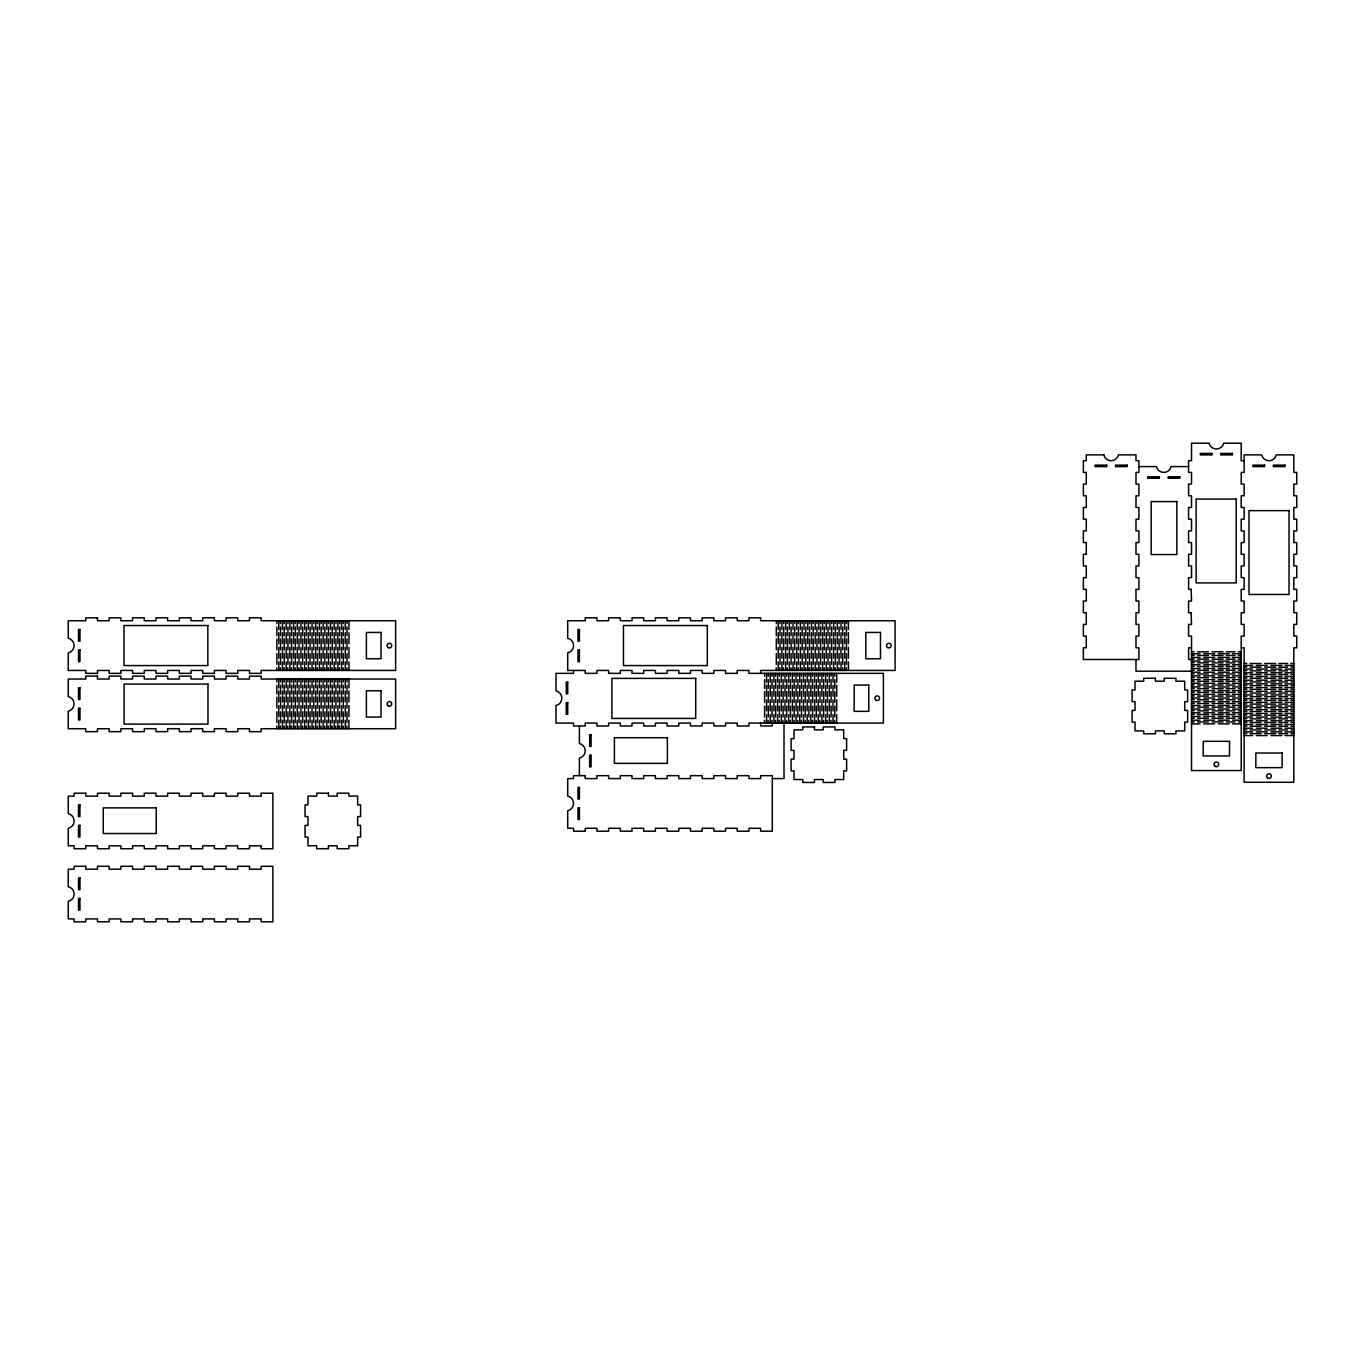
<?xml version="1.0" encoding="UTF-8"?>
<svg xmlns="http://www.w3.org/2000/svg" width="1365" height="1365" viewBox="0 0 1365 1365"><rect width="100%" height="100%" fill="white"/><g stroke="black" fill="none" stroke-linecap="round" stroke-linejoin="round"><path stroke-width="1.5" d="M1191.15 612.731L1191.526 624.419L1188.591 624.419L1188.591 636.107L1191.526 636.107L1191.526 770.56L1241.212 770.56L1241.212 636.107L1244.129 636.107L1244.129 624.419L1241.212 624.419L1241.212 612.714L1244.129 612.714L1244.129 601.027L1241.212 601.027L1241.212 589.339L1244.129 589.339L1244.129 577.634L1241.212 577.634L1241.212 565.946L1244.129 565.946L1244.129 554.258L1241.212 554.258L1241.212 542.57L1244.129 542.57L1244.129 530.883L1241.212 530.883L1241.212 519.178L1244.129 519.178L1244.129 507.49L1241.212 507.49L1241.212 495.802L1244.129 495.802L1244.129 484.114L1241.212 484.114L1241.212 472.409L1244.129 472.409L1244.129 454.869L1261.67 454.869A7.49 7.49 0 0 0 1276.292 454.869L1293.832 454.869L1293.832 472.409L1296.75 472.409L1296.75 484.114L1293.832 484.114L1293.832 495.802L1296.75 495.802L1296.75 507.49L1293.832 507.49L1293.832 519.178L1296.75 519.178L1296.75 530.883L1293.832 530.883L1293.832 542.57L1296.75 542.57L1296.75 554.258L1293.832 554.258L1293.832 565.946L1296.75 565.946L1296.75 577.651L1293.832 577.651L1293.832 589.339L1296.75 589.339L1296.75 601.027L1293.832 601.027L1293.832 612.714L1296.75 612.714L1296.75 624.419L1293.832 624.419L1293.832 636.107L1296.75 636.107L1296.75 647.795L1293.832 647.795L1293.832 782.264L1244.129 782.264L1244.129 647.795L1241.212 647.795M1191.15 589.339L1191.526 601.027L1188.591 601.027L1188.591 612.731L1191.526 612.714M1244.129 460.722L1241.212 460.722L1241.212 443.181L1223.671 443.181A7.49 7.49 0 0 1 1209.066 443.181L1191.526 443.181L1191.526 460.722L1188.591 460.722L1188.591 472.409L1191.526 472.409L1191.526 484.114L1188.591 484.114L1188.591 495.802L1191.526 495.802L1191.526 507.49L1188.591 507.49L1188.591 519.178L1191.526 519.178L1191.526 530.883L1188.591 530.883L1188.591 542.57L1191.526 542.57L1191.526 554.258L1188.591 554.258L1188.591 565.946L1191.526 565.946L1191.526 577.651L1188.591 577.634L1188.591 589.339L1191.526 589.339M1138.905 466.574L1156.445 466.574A7.49 7.49 0 0 0 1171.051 466.574L1188.591 466.574M1191.526 647.795L1188.591 647.795L1188.591 659.5L1191.526 659.5M1191.526 651.668L1194.238 651.668M1197.514 651.788L1208.486 651.788M1212.12 651.788L1223.108 651.788M1226.214 651.788L1235.035 651.788M1238.294 651.788L1241.212 651.788M1191.526 653.716L1200.057 653.716M1203.691 653.716L1214.662 653.716M1218.297 653.716L1229.285 653.716M1232.39 653.716L1241.212 653.716M1191.526 655.354L1194.238 655.354M1197.514 655.49L1208.486 655.49M1212.12 655.49L1223.108 655.49M1226.214 655.49L1235.035 655.49M1238.294 655.49L1241.212 655.49M1191.526 657.418L1200.057 657.418M1203.691 657.418L1214.662 657.418M1218.297 657.418L1229.285 657.418M1232.39 657.418L1241.212 657.418M1191.526 659.056L1194.238 659.056M1197.514 659.176L1208.486 659.176M1212.12 659.176L1223.108 659.176M1226.214 659.176L1235.035 659.176M1238.294 659.176L1241.212 659.176M1191.526 661.104L1200.057 661.104M1203.691 661.104L1214.662 661.104M1218.297 661.104L1229.285 661.104M1232.39 661.104L1241.212 661.104M1191.526 662.742L1194.238 662.742M1197.514 662.878L1208.486 662.878M1212.12 662.878L1223.108 662.878M1226.214 662.878L1235.035 662.878M1238.294 662.878L1241.212 662.878M1244.129 663.356L1246.842 663.356M1250.118 663.492L1261.106 663.492M1264.741 663.492L1275.729 663.492M1278.834 663.492L1287.656 663.492M1290.898 663.492L1293.832 663.492M1191.526 664.789L1200.057 664.789M1203.691 664.789L1214.662 664.789M1218.297 664.789L1229.285 664.789M1232.39 664.789L1241.212 664.789M1244.129 665.42L1252.66 665.42M1256.295 665.42L1267.283 665.42M1270.917 665.42L1281.889 665.42M1285.011 665.42L1293.832 665.42M1191.526 666.427L1194.238 666.427M1197.514 666.564L1208.486 666.564M1212.12 666.564L1223.108 666.564M1226.214 666.564L1235.035 666.564M1238.294 666.564L1241.212 666.564M1244.129 667.058L1246.842 667.058M1250.118 667.178L1261.106 667.178M1264.741 667.178L1275.729 667.178M1278.834 667.178L1287.656 667.178M1290.898 667.178L1293.832 667.178M1191.526 668.492L1200.057 668.492M1203.691 668.492L1214.662 668.492M1218.297 668.492L1229.285 668.492M1232.39 668.492L1241.212 668.492M1244.129 669.106L1252.66 669.106M1256.295 669.106L1267.283 669.106M1270.917 669.106L1281.889 669.106M1285.011 669.106L1293.832 669.106M1191.526 670.13L1194.238 670.13M1197.514 670.249L1208.486 670.249M1212.12 670.249L1223.108 670.249M1226.214 670.249L1235.035 670.249M1238.294 670.249L1241.212 670.249M1244.129 670.744L1246.842 670.744M1250.118 670.88L1261.106 670.88M1264.741 670.88L1275.729 670.88M1278.834 670.88L1287.656 670.88M1290.898 670.88L1293.832 670.88M1191.526 671.188L1135.987 671.188L1135.987 659.5M1191.526 672.177L1200.057 672.177M1203.691 672.177L1214.662 672.177M1218.297 672.177L1229.285 672.177M1232.39 672.177L1241.212 672.177M1244.129 672.791L1252.66 672.791M1256.295 672.791L1267.283 672.791M1270.917 672.791L1281.889 672.791M1285.011 672.791L1293.832 672.791M1191.526 673.815L1194.238 673.815M1197.514 673.952L1208.486 673.952M1212.12 673.952L1223.108 673.952M1226.214 673.952L1235.035 673.952M1238.294 673.952L1241.212 673.952M1244.129 674.429L1246.842 674.429M1250.118 674.566L1261.106 674.566M1264.741 674.566L1275.729 674.566M1278.834 674.566L1287.656 674.566M1290.898 674.566L1293.832 674.566M1191.526 675.88L1200.057 675.88M1203.691 675.88L1214.662 675.88M1218.297 675.88L1229.285 675.88M1232.39 675.88L1241.212 675.88M1244.129 676.494L1252.66 676.494M1256.295 676.494L1267.283 676.494M1270.917 676.494L1281.889 676.494M1285.011 676.494L1293.832 676.494M1191.526 677.518L1194.238 677.518M1197.514 677.637L1208.486 677.637M1212.12 677.637L1223.108 677.637M1226.214 677.637L1235.035 677.637M1238.294 677.637L1241.212 677.637M1244.129 678.132L1246.842 678.132M1250.118 678.251L1261.106 678.251M1264.741 678.251L1275.729 678.251M1278.834 678.251L1287.656 678.251M1290.898 678.251L1293.832 678.251M1191.526 679.565L1200.057 679.565M1203.691 679.565L1214.662 679.565M1218.297 679.565L1229.285 679.565M1232.39 679.565L1241.212 679.565M1244.129 680.179L1252.66 680.179M1256.295 680.179L1267.283 680.179M1270.917 680.179L1281.889 680.179M1285.011 680.179L1293.832 680.179M1191.526 681.203L1194.238 681.203M1197.514 681.34L1208.486 681.34M1212.12 681.34L1223.108 681.34M1226.214 681.34L1235.035 681.34M1238.294 681.34L1241.212 681.34M1244.129 681.818L1246.842 681.818M1250.118 681.954L1261.106 681.954M1264.741 681.954L1275.729 681.954M1278.834 681.954L1287.656 681.954M1290.898 681.954L1293.832 681.954M1191.526 683.251L1200.057 683.251M1203.691 683.251L1214.662 683.251M1218.297 683.251L1229.285 683.251M1232.39 683.251L1241.212 683.251M1244.129 683.882L1252.66 683.882M1256.295 683.882L1267.283 683.882M1270.917 683.882L1281.889 683.882M1285.011 683.882L1293.832 683.882M1191.526 684.889L1194.238 684.889M1197.514 685.025L1208.486 685.025M1212.12 685.025L1223.108 685.025M1226.214 685.025L1235.035 685.025M1238.294 685.025L1241.212 685.025M1244.129 685.52L1246.842 685.52M1250.118 685.639L1261.106 685.639M1264.741 685.639L1275.729 685.639M1278.834 685.639L1287.656 685.639M1290.898 685.639L1293.832 685.639M1191.526 686.953L1200.057 686.953M1203.691 686.953L1214.662 686.953M1218.297 686.953L1229.285 686.953M1232.39 686.953L1241.212 686.953M1244.129 687.568L1252.66 687.568M1256.295 687.568L1267.283 687.568M1270.917 687.568L1281.889 687.568M1285.011 687.568L1293.832 687.568M1191.526 688.591L1194.238 688.591M1197.514 688.711L1208.486 688.711M1212.12 688.711L1223.108 688.711M1226.214 688.711L1235.035 688.711M1238.294 688.711L1241.212 688.711M1244.129 689.206L1246.842 689.206M1250.118 689.342L1261.106 689.342M1264.741 689.342L1275.729 689.342M1278.834 689.342L1287.656 689.342M1290.898 689.342L1293.832 689.342M1191.526 690.639L1200.057 690.639M1203.691 690.639L1214.662 690.639M1218.297 690.639L1229.285 690.639M1232.39 690.639L1241.212 690.639M1244.129 691.253L1252.66 691.253M1256.295 691.253L1267.283 691.253M1270.917 691.253L1281.889 691.253M1285.011 691.253L1293.832 691.253M1191.526 692.277L1194.238 692.277M1197.514 692.413L1208.486 692.413M1212.12 692.413L1223.108 692.413M1226.214 692.413L1235.035 692.413M1238.294 692.413L1241.212 692.413M1244.129 692.891L1246.842 692.891M1250.118 693.028L1261.106 693.028M1264.741 693.028L1275.729 693.028M1278.834 693.028L1287.656 693.028M1290.898 693.028L1293.832 693.028M1191.526 694.341L1200.057 694.341M1203.691 694.341L1214.662 694.341M1218.297 694.341L1229.285 694.341M1232.39 694.341L1241.212 694.341M1244.129 694.956L1252.66 694.956M1256.295 694.956L1267.283 694.956M1270.917 694.956L1281.889 694.956M1285.011 694.956L1293.832 694.956M1191.526 695.979L1194.238 695.979M1197.514 696.099L1208.486 696.099M1212.12 696.099L1223.108 696.099M1226.214 696.099L1235.035 696.099M1238.294 696.099L1241.212 696.099M1244.129 696.594L1246.842 696.594M1250.118 696.713L1261.106 696.713M1264.741 696.713L1275.729 696.713M1278.834 696.713L1287.656 696.713M1290.898 696.713L1293.832 696.713M1191.526 698.027L1200.057 698.027M1203.691 698.027L1214.662 698.027M1218.297 698.027L1229.285 698.027M1232.39 698.027L1241.212 698.027M1244.129 698.641L1252.66 698.641M1256.295 698.641L1267.283 698.641M1270.917 698.641L1281.889 698.641M1285.011 698.641L1293.832 698.641M1191.526 699.665L1194.238 699.665M1197.514 699.801L1208.486 699.801M1212.12 699.801L1223.108 699.801M1226.214 699.801L1235.035 699.801M1238.294 699.801L1241.212 699.801M1244.129 700.279L1246.842 700.279M1250.118 700.416L1261.106 700.416M1264.741 700.416L1275.729 700.416M1278.834 700.416L1287.656 700.416M1290.898 700.416L1293.832 700.416M1191.526 701.712L1200.057 701.712M1203.691 701.712L1214.662 701.712M1218.297 701.712L1229.285 701.712M1232.39 701.712L1241.212 701.712M1244.129 702.344L1252.66 702.344M1256.295 702.344L1267.283 702.344M1270.917 702.344L1281.889 702.344M1285.011 702.344L1293.832 702.344M1191.526 703.35L1194.238 703.35M1197.514 703.487L1208.486 703.487M1212.12 703.487L1223.108 703.487M1226.214 703.487L1235.035 703.487M1238.294 703.487L1241.212 703.487M1244.129 703.982L1246.842 703.982M1250.118 704.101L1261.106 704.101M1264.741 704.101L1275.729 704.101M1278.834 704.101L1287.656 704.101M1290.898 704.101L1293.832 704.101M1191.526 705.415L1200.057 705.415M1203.691 705.415L1214.662 705.415M1218.297 705.415L1229.285 705.415M1232.39 705.415L1241.212 705.415M1244.129 706.029L1252.66 706.029M1256.295 706.029L1267.283 706.029M1270.917 706.029L1281.889 706.029M1285.011 706.029L1293.832 706.029M1191.526 707.053L1194.238 707.053M1197.514 707.172L1208.486 707.172M1212.12 707.172L1223.108 707.172M1226.214 707.172L1235.035 707.172M1238.294 707.172L1241.212 707.172M1244.129 707.667L1246.842 707.667M1250.118 707.787L1261.106 707.787M1264.741 707.787L1275.729 707.787M1278.834 707.787L1287.656 707.787M1290.898 707.787L1293.832 707.787M1191.526 709.1L1200.057 709.1M1203.691 709.1L1214.662 709.1M1218.297 709.1L1229.285 709.1M1232.39 709.1L1241.212 709.1M1244.129 709.715L1252.66 709.715M1256.295 709.715L1267.283 709.715M1270.917 709.715L1281.889 709.715M1285.011 709.715L1293.832 709.715M1191.526 710.738L1194.238 710.738M1197.514 710.875L1208.486 710.875M1212.12 710.875L1223.108 710.875M1226.214 710.875L1235.035 710.875M1238.294 710.875L1241.212 710.875M1244.129 711.353L1246.842 711.353M1250.118 711.489L1261.106 711.489M1264.741 711.489L1275.729 711.489M1278.834 711.489L1287.656 711.489M1290.898 711.489L1293.832 711.489M1191.526 712.803L1200.057 712.803M1203.691 712.803L1214.662 712.803M1218.297 712.803L1229.285 712.803M1232.39 712.803L1241.212 712.803M1244.129 713.417L1252.66 713.417M1256.295 713.417L1267.283 713.417M1270.917 713.417L1281.889 713.417M1285.011 713.417L1293.832 713.417M1191.526 714.441L1194.238 714.441M1197.514 714.56L1208.486 714.56M1212.12 714.56L1223.108 714.56M1226.214 714.56L1235.035 714.56M1238.294 714.56L1241.212 714.56M1244.129 715.055L1246.842 715.055M1250.118 715.175L1261.106 715.175M1264.741 715.175L1275.729 715.175M1278.834 715.175L1287.656 715.175M1290.898 715.175L1293.832 715.175M1191.526 716.489L1200.057 716.489M1203.691 716.489L1214.662 716.489M1218.297 716.489L1229.285 716.489M1232.39 716.489L1241.212 716.489M1244.129 717.103L1252.66 717.103M1256.295 717.103L1267.283 717.103M1270.917 717.103L1281.889 717.103M1285.011 717.103L1293.832 717.103M1191.526 718.126L1194.238 718.126M1197.514 718.263L1208.486 718.263M1212.12 718.263L1223.108 718.263M1226.214 718.263L1235.035 718.263M1238.294 718.263L1241.212 718.263M1244.129 718.741L1246.842 718.741M1250.118 718.877L1261.106 718.877M1264.741 718.877L1275.729 718.877M1278.834 718.877L1287.656 718.877M1290.898 718.877L1293.832 718.877M1191.526 720.174L1200.057 720.174M1203.691 720.174L1214.662 720.174M1218.297 720.174L1229.285 720.174M1232.39 720.174L1241.212 720.174M1244.129 720.805L1252.66 720.805M1256.295 720.805L1267.283 720.805M1270.917 720.805L1281.889 720.805M1285.011 720.805L1293.832 720.805M1191.526 721.812L1194.238 721.812M1197.514 721.949L1208.486 721.949M1212.12 721.949L1223.108 721.949M1226.214 721.949L1235.035 721.949M1238.294 721.949L1241.212 721.949M1244.129 722.443L1246.842 722.443M1250.118 722.563L1261.106 722.563M1264.741 722.563L1275.729 722.563M1278.834 722.563L1287.656 722.563M1290.898 722.563L1293.832 722.563M1191.526 723.877L1200.057 723.877M1203.691 723.877L1214.662 723.877M1218.297 723.877L1229.285 723.877M1232.39 723.877L1241.212 723.877M1244.129 724.491L1252.66 724.491M1256.295 724.491L1267.283 724.491M1270.917 724.491L1281.889 724.491M1285.011 724.491L1293.832 724.491M1244.129 726.129L1246.842 726.129M1250.118 726.248L1261.106 726.248M1264.741 726.248L1275.729 726.248M1278.834 726.248L1287.656 726.248M1290.898 726.248L1293.832 726.248M1244.129 728.176L1252.66 728.176M1256.295 728.176L1267.283 728.176M1270.917 728.176L1281.889 728.176M1285.011 728.176L1293.832 728.176M1244.129 729.814L1246.842 729.814M1250.118 729.951L1261.106 729.951M1264.741 729.951L1275.729 729.951M1278.834 729.951L1287.656 729.951M1290.898 729.951L1293.832 729.951M1244.129 731.879L1252.66 731.879M1256.295 731.879L1267.283 731.879M1270.917 731.879L1281.889 731.879M1285.011 731.879L1293.832 731.879M1244.129 733.517L1246.842 733.517M1250.118 733.636L1261.106 733.636M1264.741 733.636L1275.729 733.636M1278.834 733.636L1287.656 733.636M1290.898 733.636L1293.832 733.636M1244.129 735.564L1252.66 735.564M1256.295 735.564L1267.283 735.564M1270.917 735.564L1281.889 735.564M1285.011 735.564L1293.832 735.564M772.317 778.596L784.005 778.596L784.005 723.058M848.399 620.751L848.399 629.572M848.399 632.678L848.399 643.649M848.399 647.283L848.399 658.271M848.399 661.906L848.399 670.437M846.471 620.751L846.471 623.668M846.471 626.91L846.471 635.732M846.471 638.854L846.471 649.825M846.471 653.46L846.471 664.448M846.334 667.724L846.334 670.437M844.696 620.751L844.696 629.572M844.696 632.678L844.696 643.649M844.696 647.283L844.696 658.271M844.696 661.906L844.696 670.437M842.768 620.751L842.768 623.668M842.768 626.91L842.768 635.732M842.768 638.854L842.768 649.825M842.768 653.46L842.768 664.448M842.649 667.724L842.649 670.437M841.011 620.751L841.011 629.572M841.011 632.678L841.011 643.649M841.011 647.283L841.011 658.271M841.011 661.906L841.011 670.437M839.083 620.751L839.083 623.668M839.083 626.91L839.083 635.732M839.083 638.854L839.083 649.825M839.083 653.46L839.083 664.448M838.946 667.724L838.946 670.437M837.308 620.751L837.308 629.572M837.308 632.678L837.308 643.649M837.308 647.283L837.308 658.271M837.308 661.906L837.308 670.437M836.694 673.355L836.694 682.176M836.694 685.281L836.694 696.269M836.694 699.904L836.694 710.892M836.694 714.526L836.694 723.058M835.397 620.751L835.397 623.668M835.397 626.91L835.397 635.732M835.397 638.854L835.397 649.825M835.397 653.46L835.397 664.448M835.261 667.724L835.261 670.437M834.783 673.355L834.783 676.289M834.783 679.531L834.783 688.352M834.783 691.458L834.783 702.446M834.783 706.08L834.783 717.052M834.646 720.328L834.646 723.058M833.623 620.751L833.623 629.572M833.623 632.678L833.623 643.649M833.623 647.283L833.623 658.271M833.623 661.906L833.623 670.437M833.008 673.355L833.008 682.176M833.008 685.281L833.008 696.269M833.008 699.904L833.008 710.892M833.008 714.526L833.008 723.058M831.695 620.751L831.695 623.668M831.695 626.91L831.695 635.732M831.695 638.854L831.695 649.825M831.695 653.46L831.695 664.448M831.575 667.724L831.575 670.437M831.08 673.355L831.08 676.289M831.08 679.531L831.08 688.352M831.08 691.458L831.08 702.446M831.08 706.08L831.08 717.052M830.961 720.328L830.961 723.058M829.937 620.751L829.937 629.572M829.937 632.678L829.937 643.649M829.937 647.283L829.937 658.271M829.937 661.906L829.937 670.437M829.323 673.355L829.323 682.176M829.323 685.281L829.323 696.269M829.323 699.904L829.323 710.892M829.323 714.526L829.323 723.058M828.009 620.751L828.009 623.668M828.009 626.91L828.009 635.732M828.009 638.854L828.009 649.825M828.009 653.46L828.009 664.448M827.872 667.724L827.872 670.437M827.395 673.355L827.395 676.289M827.395 679.531L827.395 688.352M827.395 691.458L827.395 702.446M827.395 706.08L827.395 717.052M827.258 720.328L827.258 723.058M826.235 620.751L826.235 629.572M826.235 632.678L826.235 643.649M826.235 647.283L826.235 658.271M826.235 661.906L826.235 670.437M825.62 673.355L825.62 682.176M825.62 685.281L825.62 696.269M825.62 699.904L825.62 710.892M825.62 714.526L825.62 723.058M824.306 620.751L824.306 623.668M824.306 626.91L824.306 635.732M824.306 638.854L824.306 649.825M824.306 653.46L824.306 664.448M824.187 667.724L824.187 670.437M823.692 673.355L823.692 676.289M823.692 679.531L823.692 688.352M823.692 691.458L823.692 702.446M823.692 706.08L823.692 717.052M823.573 720.328L823.573 723.058M822.549 620.751L822.549 629.572M822.549 632.678L822.549 643.649M822.549 647.283L822.549 658.271M822.549 661.906L822.549 670.437M821.935 673.355L821.935 682.176M821.935 685.281L821.935 696.269M821.935 699.904L821.935 710.892M821.935 714.526L821.935 723.058M820.621 620.751L820.621 623.668M820.621 626.91L820.621 635.732M820.621 638.854L820.621 649.825M820.621 653.46L820.621 664.448M820.484 667.724L820.484 670.437M820.007 673.355L820.007 676.289M820.007 679.531L820.007 688.352M820.007 691.458L820.007 702.446M820.007 706.08L820.007 717.052M819.87 720.328L819.87 723.058M818.846 620.751L818.846 629.572M818.846 632.678L818.846 643.649M818.846 647.283L818.846 658.271M818.846 661.906L818.846 670.437M818.232 673.355L818.232 682.176M818.232 685.281L818.232 696.269M818.232 699.904L818.232 710.892M818.232 714.526L818.232 723.058M816.935 620.751L816.935 623.668M816.935 626.91L816.935 635.732M816.935 638.854L816.935 649.825M816.935 653.46L816.935 664.448M816.799 667.724L816.799 670.437M816.321 673.355L816.321 676.289M816.321 679.531L816.321 688.352M816.321 691.458L816.321 702.446M816.321 706.08L816.321 717.052M816.185 720.328L816.185 723.058M815.161 620.751L815.161 629.572M815.161 632.678L815.161 643.649M815.161 647.283L815.161 658.271M815.161 661.906L815.161 670.437M814.547 673.355L814.547 682.176M814.547 685.281L814.547 696.269M814.547 699.904L814.547 710.892M814.547 714.526L814.547 723.058M813.233 620.751L813.233 623.668M813.233 626.91L813.233 635.732M813.233 638.854L813.233 649.825M813.233 653.46L813.233 664.448M813.113 667.724L813.113 670.437M812.619 673.355L812.619 676.289M812.619 679.531L812.619 688.352M812.619 691.458L812.619 702.446M812.619 706.08L812.619 717.052M812.499 720.328L812.499 723.058M811.475 620.751L811.475 629.572M811.475 632.678L811.475 643.649M811.475 647.283L811.475 658.271M811.475 661.906L811.475 670.437M810.861 673.355L810.861 682.176M810.861 685.281L810.861 696.269M810.861 699.904L810.861 710.892M810.861 714.526L810.861 723.058M809.547 620.751L809.547 623.668M809.547 626.91L809.547 635.732M809.547 638.854L809.547 649.825M809.547 653.46L809.547 664.448M809.411 667.724L809.411 670.437M808.933 673.355L808.933 676.289M808.933 679.531L808.933 688.352M808.933 691.458L808.933 702.446M808.933 706.08L808.933 717.052M808.797 720.328L808.797 723.058M807.773 620.751L807.773 629.572M807.773 632.678L807.773 643.649M807.773 647.283L807.773 658.271M807.773 661.906L807.773 670.437M807.159 673.355L807.159 682.176M807.159 685.281L807.159 696.269M807.159 699.904L807.159 710.892M807.159 714.526L807.159 723.058M805.845 620.751L805.845 623.668M805.845 626.91L805.845 635.732M805.845 638.854L805.845 649.825M805.845 653.46L805.845 664.448M805.725 667.724L805.725 670.437M805.231 673.355L805.231 676.289M805.231 679.531L805.231 688.352M805.231 691.458L805.231 702.446M805.231 706.08L805.231 717.052M805.111 720.328L805.111 723.058M804.087 620.751L804.087 629.572M804.087 632.678L804.087 643.649M804.087 647.283L804.087 658.271M804.087 661.906L804.087 670.437M803.473 673.355L803.473 682.176M803.473 685.281L803.473 696.269M803.473 699.904L803.473 710.892M803.473 714.526L803.473 723.058M802.159 620.751L802.159 623.668M802.159 626.91L802.159 635.732M802.159 638.854L802.159 649.825M802.159 653.46L802.159 664.448M802.023 667.724L802.023 670.437M801.545 673.355L801.545 676.289M801.545 679.531L801.545 688.352M801.545 691.458L801.545 702.446M801.545 706.08L801.545 717.052M801.409 720.328L801.409 723.058M800.385 620.751L800.385 629.572M800.385 632.678L800.385 643.649M800.385 647.283L800.385 658.271M800.385 661.906L800.385 670.437M799.771 673.355L799.771 682.176M799.771 685.281L799.771 696.269M799.771 699.904L799.771 710.892M799.771 714.526L799.771 723.058M798.474 620.751L798.474 623.668M798.474 626.91L798.474 635.732M798.474 638.854L798.474 649.825M798.474 653.46L798.474 664.448M798.337 667.724L798.337 670.437M797.86 673.355L797.86 676.289M797.86 679.531L797.86 688.352M797.86 691.458L797.86 702.446M797.86 706.08L797.86 717.052M797.723 720.328L797.723 723.058M796.699 620.751L796.699 629.572M796.699 632.678L796.699 643.649M796.699 647.283L796.699 658.271M796.699 661.906L796.699 670.437M796.085 673.355L796.085 682.176M796.085 685.281L796.085 696.269M796.085 699.904L796.085 710.892M796.085 714.526L796.085 723.058M794.771 620.751L794.771 623.668M794.771 626.91L794.771 635.732M794.771 638.854L794.771 649.825M794.771 653.46L794.771 664.448M794.652 667.724L794.652 670.437M794.157 673.355L794.157 676.289M794.157 679.531L794.157 688.352M794.157 691.458L794.157 702.446M794.157 706.08L794.157 717.052M794.038 720.328L794.038 723.058M793.014 620.751L793.014 629.572M793.014 632.678L793.014 643.649M793.014 647.283L793.014 658.271M793.014 661.906L793.014 670.437M792.4 673.355L792.4 682.176M792.4 685.281L792.4 696.269M792.4 699.904L792.4 710.892M792.4 714.526L792.4 723.058M791.086 620.751L791.086 623.668M791.086 626.91L791.086 635.732M791.086 638.854L791.086 649.825M791.086 653.46L791.086 664.448M790.949 667.724L790.949 670.437M790.471 673.355L790.471 676.289M790.471 679.531L790.471 688.352M790.471 691.458L790.471 702.446M790.471 706.08L790.471 717.052M790.335 720.328L790.335 723.058M789.311 620.751L789.311 629.572M789.311 632.678L789.311 643.649M789.311 647.283L789.311 658.271M789.311 661.906L789.311 670.437M788.697 673.355L788.697 682.176M788.697 685.281L788.697 696.269M788.697 699.904L788.697 710.892M788.697 714.526L788.697 723.058M787.383 620.751L787.383 623.668M787.383 626.91L787.383 635.732M787.383 638.854L787.383 649.825M787.383 653.46L787.383 664.448M787.264 667.724L787.264 670.437M786.769 673.355L786.769 676.289M786.769 679.531L786.769 688.352M786.769 691.458L786.769 702.446M786.769 706.08L786.769 717.052M786.65 720.328L786.65 723.058M785.626 620.751L785.626 629.572M785.626 632.678L785.626 643.649M785.626 647.283L785.626 658.271M785.626 661.906L785.626 670.437M785.011 673.355L785.011 682.176M785.011 685.281L785.011 696.269M785.011 699.904L785.011 710.892M785.011 714.526L785.011 723.058M783.698 620.751L783.698 623.668M783.698 626.91L783.698 635.732M783.698 638.854L783.698 649.825M783.698 653.46L783.698 664.448M783.561 667.724L783.561 670.437M783.083 673.355L783.083 676.289M783.083 679.531L783.083 688.352M783.083 691.458L783.083 702.446M783.083 706.08L783.083 717.052M782.947 720.328L782.947 723.058M781.923 620.751L781.923 629.572M781.923 632.678L781.923 643.649M781.923 647.283L781.923 658.271M781.923 661.906L781.923 670.437M781.309 673.355L781.309 682.176M781.309 685.281L781.309 696.269M781.309 699.904L781.309 710.892M781.309 714.526L781.309 723.058M780.012 620.751L780.012 623.668M780.012 626.91L780.012 635.732M780.012 638.854L780.012 649.825M780.012 653.46L780.012 664.448M779.876 667.724L779.876 670.437M779.398 673.355L779.398 676.289M779.398 679.531L779.398 688.352M779.398 691.458L779.398 702.446M779.398 706.08L779.398 717.052M779.261 720.328L779.261 723.058M778.238 620.751L778.238 629.572M778.238 632.678L778.238 643.649M778.238 647.283L778.238 658.271M778.238 661.906L778.238 670.437M777.623 673.355L777.623 682.176M777.623 685.281L777.623 696.269M777.623 699.904L777.623 710.892M777.623 714.526L777.623 723.058M776.31 620.751L776.31 623.668M776.31 626.91L776.31 635.732M776.31 638.854L776.31 649.825M776.31 653.46L776.31 664.448M776.19 667.724L776.19 670.437M775.695 673.355L775.695 676.289M775.695 679.531L775.695 688.352M775.695 691.458L775.695 702.446M775.695 706.08L775.695 717.052M775.576 720.328L775.576 723.058M773.938 673.355L773.938 682.176M773.938 685.281L773.938 696.269M773.938 699.904L773.938 710.892M773.938 714.526L773.938 723.058M772.317 723.058L772.317 725.975L760.629 725.975L760.629 723.058M772.01 673.355L772.01 676.289M772.01 679.531L772.01 688.352M772.01 691.458L772.01 702.446M772.01 706.08L772.01 717.052M771.873 720.328L771.873 723.058M770.235 673.355L770.235 682.176M770.235 685.281L770.235 696.269M770.235 699.904L770.235 710.892M770.235 714.526L770.235 723.058M768.307 673.355L768.307 676.289M768.307 679.531L768.307 688.352M768.307 691.458L768.307 702.446M768.307 706.08L768.307 717.052M768.188 720.328L768.188 723.058M766.55 673.355L766.55 682.176M766.55 685.281L766.55 696.269M766.55 699.904L766.55 710.892M766.55 714.526L766.55 723.058M764.622 673.355L764.622 676.289M764.622 679.531L764.622 688.352M764.622 691.458L764.622 702.446M764.622 706.08L764.622 717.052M764.485 720.328L764.485 723.058M760.629 673.355L760.629 670.437L895.082 670.437L895.082 620.751L760.629 620.751L760.629 617.816L748.924 617.816L748.924 620.751L737.236 620.751L737.236 617.816L725.549 617.816L725.549 620.751L713.861 620.751L713.861 617.816L702.156 617.816L702.156 620.751L690.468 620.751L690.468 617.816L678.78 617.816L678.78 620.751L667.093 620.751L667.093 617.816L655.405 617.816L655.405 620.751L643.7 620.751L643.7 617.816L632.012 617.816L632.012 620.751L620.324 620.751L620.324 617.816L608.619 617.816L608.619 620.751L596.932 620.751L596.932 617.816L585.244 617.816L585.244 620.751L567.704 620.751L567.704 638.274A7.49 7.49 0 0 1 567.704 652.897L567.704 670.437L585.244 670.437L585.244 673.355L596.932 673.355L596.932 670.437L608.619 670.437L608.619 673.355L620.324 673.355L620.324 670.437L632.012 670.437L632.012 673.355L643.7 673.355L643.7 670.437L655.405 670.437L655.405 673.355L667.093 673.355L667.093 670.437L678.78 670.437L678.78 673.355L690.468 673.355L690.468 670.437L702.156 670.437L702.156 673.355L713.861 673.355L713.861 670.437L725.549 670.437L725.549 673.355L737.236 673.355L737.236 670.437L748.924 670.437L748.924 673.355L883.394 673.355L883.394 723.058L748.924 723.058L748.924 725.975L737.236 725.975L737.236 723.058L725.549 723.058L725.549 725.975L713.861 725.975L713.861 723.058L702.156 723.058L702.156 725.975L690.468 725.975L690.468 723.058L678.78 723.058L678.78 725.975L667.093 725.975L667.093 723.058L655.405 723.058L655.405 725.975L643.7 725.975L643.7 723.058L632.012 723.058L632.012 725.975L620.324 725.975L620.324 723.058L608.619 723.058L608.619 725.975L596.932 725.975L596.932 723.058L585.244 723.058L585.244 725.975L573.556 725.975L573.556 723.058L555.999 723.058L555.999 705.517A7.49 7.49 0 0 0 555.999 690.895L555.999 673.355L573.556 673.355L573.556 670.437M579.391 725.975L579.391 743.515A7.49 7.49 0 0 1 579.391 758.121L579.391 775.661M348.945 620.751L348.945 629.572M348.945 632.678L348.945 643.649M348.945 647.283L348.945 658.271M348.945 661.906L348.945 670.437M348.945 679.036L348.945 687.858M348.945 690.963L348.945 701.951M348.945 705.586L348.945 716.557M348.945 720.191L348.945 728.722M347.017 620.751L347.017 623.668M347.017 626.91L347.017 635.732M347.017 638.854L347.017 649.825M347.017 653.46L347.017 664.448M346.898 667.724L346.898 670.437M347.017 679.036L347.017 681.954M347.017 685.213L347.017 694.034M347.017 697.14L347.017 708.128M347.017 711.762L347.017 722.733M346.898 726.009L346.898 728.722M345.26 620.751L345.26 629.572M345.26 632.678L345.26 643.649M345.26 647.283L345.26 658.271M345.26 661.906L345.26 670.437M345.26 679.036L345.26 687.858M345.26 690.963L345.26 701.951M345.26 705.586L345.26 716.557M345.26 720.191L345.26 728.722M343.332 620.751L343.332 623.668M343.332 626.91L343.332 635.732M343.332 638.854L343.332 649.825M343.332 653.46L343.332 664.448M343.195 667.724L343.195 670.437M343.332 679.036L343.332 681.954M343.332 685.213L343.332 694.034M343.332 697.14L343.332 708.128M343.332 711.762L343.332 722.733M343.195 726.009L343.195 728.722M341.557 620.751L341.557 629.572M341.557 632.678L341.557 643.649M341.557 647.283L341.557 658.271M341.557 661.906L341.557 670.437M341.557 679.036L341.557 687.858M341.557 690.963L341.557 701.951M341.557 705.586L341.557 716.557M341.557 720.191L341.557 728.722M339.629 620.751L339.629 623.668M339.629 626.91L339.629 635.732M339.629 638.854L339.629 649.825M339.629 653.46L339.629 664.448M339.51 667.724L339.51 670.437M339.629 679.036L339.629 681.954M339.629 685.213L339.629 694.034M339.629 697.14L339.629 708.128M339.629 711.762L339.629 722.733M339.51 726.009L339.51 728.722M337.872 620.751L337.872 629.572M337.872 632.678L337.872 643.649M337.872 647.283L337.872 658.271M337.872 661.906L337.872 670.437M337.872 679.036L337.872 687.858M337.872 690.963L337.872 701.951M337.872 705.586L337.872 716.557M337.872 720.191L337.872 728.722M335.944 620.751L335.944 623.668M335.944 626.91L335.944 635.732M335.944 638.854L335.944 649.825M335.944 653.46L335.944 664.448M335.807 667.724L335.807 670.437M335.944 679.036L335.944 681.954M335.944 685.213L335.944 694.034M335.944 697.14L335.944 708.128M335.944 711.762L335.944 722.733M335.807 726.009L335.807 728.722M334.169 620.751L334.169 629.572M334.169 632.678L334.169 643.649M334.169 647.283L334.169 658.271M334.169 661.906L334.169 670.437M334.169 679.036L334.169 687.858M334.169 690.963L334.169 701.951M334.169 705.586L334.169 716.557M334.169 720.191L334.169 728.722M332.258 620.751L332.258 623.668M332.258 626.91L332.258 635.732M332.258 638.854L332.258 649.825M332.258 653.46L332.258 664.448M332.122 667.724L332.122 670.437M332.258 679.036L332.258 681.954M332.258 685.213L332.258 694.034M332.258 697.14L332.258 708.128M332.258 711.762L332.258 722.733M332.122 726.009L332.122 728.722M330.484 620.751L330.484 629.572M330.484 632.678L330.484 643.649M330.484 647.283L330.484 658.271M330.484 661.906L330.484 670.437M330.484 679.036L330.484 687.858M330.484 690.963L330.484 701.951M330.484 705.586L330.484 716.557M330.484 720.191L330.484 728.722M328.555 620.751L328.555 623.668M328.555 626.91L328.555 635.732M328.555 638.854L328.555 649.825M328.555 653.46L328.555 664.448M328.436 667.724L328.436 670.437M328.555 679.036L328.555 681.954M328.555 685.213L328.555 694.034M328.555 697.14L328.555 708.128M328.555 711.762L328.555 722.733M328.436 726.009L328.436 728.722M326.798 620.751L326.798 629.572M326.798 632.678L326.798 643.649M326.798 647.283L326.798 658.271M326.798 661.906L326.798 670.437M326.798 679.036L326.798 687.858M326.798 690.963L326.798 701.951M326.798 705.586L326.798 716.557M326.798 720.191L326.798 728.722M324.87 620.751L324.87 623.668M324.87 626.91L324.87 635.732M324.87 638.854L324.87 649.825M324.87 653.46L324.87 664.448M324.733 667.724L324.733 670.437M324.87 679.036L324.87 681.954M324.87 685.213L324.87 694.034M324.87 697.14L324.87 708.128M324.87 711.762L324.87 722.733M324.733 726.009L324.733 728.722M323.096 620.751L323.096 629.572M323.096 632.678L323.096 643.649M323.096 647.283L323.096 658.271M323.096 661.906L323.096 670.437M323.096 679.036L323.096 687.858M323.096 690.963L323.096 701.951M323.096 705.586L323.096 716.557M323.096 720.191L323.096 728.722M321.167 620.751L321.167 623.668M321.167 626.91L321.167 635.732M321.167 638.854L321.167 649.825M321.167 653.46L321.167 664.448M321.048 667.724L321.048 670.437M321.167 679.036L321.167 681.954M321.167 685.213L321.167 694.034M321.167 697.14L321.167 708.128M321.167 711.762L321.167 722.733M321.048 726.009L321.048 728.722M319.41 620.751L319.41 629.572M319.41 632.678L319.41 643.649M319.41 647.283L319.41 658.271M319.41 661.906L319.41 670.437M319.41 679.036L319.41 687.858M319.41 690.963L319.41 701.951M319.41 705.586L319.41 716.557M319.41 720.191L319.41 728.722M317.482 620.751L317.482 623.668M317.482 626.91L317.482 635.732M317.482 638.854L317.482 649.825M317.482 653.46L317.482 664.448M317.345 667.724L317.345 670.437M317.482 679.036L317.482 681.954M317.482 685.213L317.482 694.034M317.482 697.14L317.482 708.128M317.482 711.762L317.482 722.733M317.345 726.009L317.345 728.722M315.707 620.751L315.707 629.572M315.707 632.678L315.707 643.649M315.707 647.283L315.707 658.271M315.707 661.906L315.707 670.437M315.707 679.036L315.707 687.858M315.707 690.963L315.707 701.951M315.707 705.586L315.707 716.557M315.707 720.191L315.707 728.722M313.796 620.751L313.796 623.668M313.796 626.91L313.796 635.732M313.796 638.854L313.796 649.825M313.796 653.46L313.796 664.448M313.66 667.724L313.66 670.437M313.796 679.036L313.796 681.954M313.796 685.213L313.796 694.034M313.796 697.14L313.796 708.128M313.796 711.762L313.796 722.733M313.66 726.009L313.66 728.722M312.022 620.751L312.022 629.572M312.022 632.678L312.022 643.649M312.022 647.283L312.022 658.271M312.022 661.906L312.022 670.437M312.022 679.036L312.022 687.858M312.022 690.963L312.022 701.951M312.022 705.586L312.022 716.557M312.022 720.191L312.022 728.722M310.094 620.751L310.094 623.668M310.094 626.91L310.094 635.732M310.094 638.854L310.094 649.825M310.094 653.46L310.094 664.448M309.974 667.724L309.974 670.437M310.094 679.036L310.094 681.954M310.094 685.213L310.094 694.034M310.094 697.14L310.094 708.128M310.094 711.762L310.094 722.733M309.974 726.009L309.974 728.722M308.336 620.751L308.336 629.572M308.336 632.678L308.336 643.649M308.336 647.283L308.336 658.271M308.336 661.906L308.336 670.437M308.336 679.036L308.336 687.858M308.336 690.963L308.336 701.951M308.336 705.586L308.336 716.557M308.336 720.191L308.336 728.722M306.408 620.751L306.408 623.668M306.408 626.91L306.408 635.732M306.408 638.854L306.408 649.825M306.408 653.46L306.408 664.448M306.272 667.724L306.272 670.437M306.408 679.036L306.408 681.954M306.408 685.213L306.408 694.034M306.408 697.14L306.408 708.128M306.408 711.762L306.408 722.733M306.272 726.009L306.272 728.722M304.634 620.751L304.634 629.572M304.634 632.678L304.634 643.649M304.634 647.283L304.634 658.271M304.634 661.906L304.634 670.437M304.634 679.036L304.634 687.858M304.634 690.963L304.634 701.951M304.634 705.586L304.634 716.557M304.634 720.191L304.634 728.722M302.706 620.751L302.706 623.668M302.706 626.91L302.706 635.732M302.706 638.854L302.706 649.825M302.706 653.46L302.706 664.448M302.586 667.724L302.586 670.437M302.706 679.036L302.706 681.954M302.706 685.213L302.706 694.034M302.706 697.14L302.706 708.128M302.706 711.762L302.706 722.733M302.586 726.009L302.586 728.722M300.948 620.751L300.948 629.572M300.948 632.678L300.948 643.649M300.948 647.283L300.948 658.271M300.948 661.906L300.948 670.437M300.948 679.036L300.948 687.858M300.948 690.963L300.948 701.951M300.948 705.586L300.948 716.557M300.948 720.191L300.948 728.722M299.02 620.751L299.02 623.668M299.02 626.91L299.02 635.732M299.02 638.854L299.02 649.825M299.02 653.46L299.02 664.448M298.884 667.724L298.884 670.437M299.02 679.036L299.02 681.954M299.02 685.213L299.02 694.034M299.02 697.14L299.02 708.128M299.02 711.762L299.02 722.733M298.884 726.009L298.884 728.722M297.246 620.751L297.246 629.572M297.246 632.678L297.246 643.649M297.246 647.283L297.246 658.271M297.246 661.906L297.246 670.437M297.246 679.036L297.246 687.858M297.246 690.963L297.246 701.951M297.246 705.586L297.246 716.557M297.246 720.191L297.246 728.722M295.335 620.751L295.335 623.668M295.335 626.91L295.335 635.732M295.335 638.854L295.335 649.825M295.335 653.46L295.335 664.448M295.198 667.724L295.198 670.437M295.335 679.036L295.335 681.954M295.335 685.213L295.335 694.034M295.335 697.14L295.335 708.128M295.335 711.762L295.335 722.733M295.198 726.009L295.198 728.722M293.56 620.751L293.56 629.572M293.56 632.678L293.56 643.649M293.56 647.283L293.56 658.271M293.56 661.906L293.56 670.437M293.56 679.036L293.56 687.858M293.56 690.963L293.56 701.951M293.56 705.586L293.56 716.557M293.56 720.191L293.56 728.722M291.632 620.751L291.632 623.668M291.632 626.91L291.632 635.732M291.632 638.854L291.632 649.825M291.632 653.46L291.632 664.448M291.513 667.724L291.513 670.437M291.632 679.036L291.632 681.954M291.632 685.213L291.632 694.034M291.632 697.14L291.632 708.128M291.632 711.762L291.632 722.733M291.513 726.009L291.513 728.722M289.875 620.751L289.875 629.572M289.875 632.678L289.875 643.649M289.875 647.283L289.875 658.271M289.875 661.906L289.875 670.437M289.875 679.036L289.875 687.858M289.875 690.963L289.875 701.951M289.875 705.586L289.875 716.557M289.875 720.191L289.875 728.722M287.947 620.751L287.947 623.668M287.947 626.91L287.947 635.732M287.947 638.854L287.947 649.825M287.947 653.46L287.947 664.448M287.81 667.724L287.81 670.437M287.947 679.036L287.947 681.954M287.947 685.213L287.947 694.034M287.947 697.14L287.947 708.128M287.947 711.762L287.947 722.733M287.81 726.009L287.81 728.722M286.172 620.751L286.172 629.572M286.172 632.678L286.172 643.649M286.172 647.283L286.172 658.271M286.172 661.906L286.172 670.437M286.172 679.036L286.172 687.858M286.172 690.963L286.172 701.951M286.172 705.586L286.172 716.557M286.172 720.191L286.172 728.722M284.244 620.751L284.244 623.668M284.244 626.91L284.244 635.732M284.244 638.854L284.244 649.825M284.244 653.46L284.244 664.448M284.125 667.724L284.125 670.437M284.244 679.036L284.244 681.954M284.244 685.213L284.244 694.034M284.244 697.14L284.244 708.128M284.244 711.762L284.244 722.733M284.125 726.009L284.125 728.722M282.487 620.751L282.487 629.572M282.487 632.678L282.487 643.649M282.487 647.283L282.487 658.271M282.487 661.906L282.487 670.437M282.487 679.036L282.487 687.858M282.487 690.963L282.487 701.951M282.487 705.586L282.487 716.557M282.487 720.191L282.487 728.722M280.559 620.751L280.559 623.668M280.559 626.91L280.559 635.732M280.559 638.854L280.559 649.825M280.559 653.46L280.559 664.448M280.422 667.724L280.422 670.437M280.559 679.036L280.559 681.954M280.559 685.213L280.559 694.034M280.559 697.14L280.559 708.128M280.559 711.762L280.559 722.733M280.422 726.009L280.422 728.722M278.784 620.751L278.784 629.572M278.784 632.678L278.784 643.649M278.784 647.283L278.784 658.271M278.784 661.906L278.784 670.437M278.784 679.036L278.784 687.858M278.784 690.963L278.784 701.951M278.784 705.586L278.784 716.557M278.784 720.191L278.784 728.722M276.873 620.751L276.873 623.668M276.873 626.91L276.873 635.732M276.873 638.854L276.873 649.825M276.873 653.46L276.873 664.448M276.737 667.724L276.737 670.437M276.873 679.036L276.873 681.954M276.873 685.213L276.873 694.034M276.873 697.14L276.873 708.128M276.873 711.762L276.873 722.733M276.737 726.009L276.737 728.722M1211.984 453.436L1200.296 453.436L1200.296 454.903L1211.984 454.903L1211.984 453.436M1232.441 453.436L1220.754 453.436L1220.754 454.903L1232.441 454.903L1232.441 453.436M1103.824 454.869L1086.284 454.869L1086.284 460.722L1083.366 460.722L1083.366 472.409L1086.284 472.409L1086.284 484.114L1083.366 484.114L1083.366 495.802L1086.284 495.802L1086.284 507.49L1083.366 507.49L1083.366 519.178L1086.284 519.178L1086.284 530.883L1083.366 530.883L1083.366 542.57L1086.284 542.57L1086.284 554.258L1083.366 554.258L1083.366 565.946L1086.284 565.946L1086.284 577.651L1083.366 577.651L1083.366 589.339L1086.284 589.339L1086.284 601.027L1083.366 601.027L1083.366 612.731L1086.284 612.731L1086.284 624.419L1083.366 624.419L1083.366 636.107L1086.284 636.107L1086.284 647.795L1083.366 647.795L1083.366 659.5L1138.905 659.5L1138.905 647.795L1135.987 647.795L1135.987 636.107L1138.905 636.107L1138.905 624.419L1135.987 624.419L1135.987 612.731L1138.905 612.731L1138.905 601.027L1135.987 601.027L1135.987 589.339L1138.905 589.339L1138.905 577.651L1135.987 577.651L1135.987 565.946L1138.905 565.946L1138.905 554.258L1135.987 554.258L1135.987 542.57L1138.905 542.57L1138.905 530.883L1135.987 530.883L1135.987 519.178L1138.905 519.178L1138.905 507.49L1135.987 507.49L1135.987 495.802L1138.905 495.802L1138.905 484.114L1135.987 484.114L1135.987 472.409L1138.905 472.409L1138.905 460.722L1135.987 460.722L1135.987 454.869L1118.447 454.869A7.49 7.49 0 0 1 1103.824 454.869M1106.742 465.141L1095.054 465.141L1095.054 466.608L1106.742 466.608L1106.742 465.141M1127.217 465.141L1115.512 465.141L1115.512 466.608L1127.217 466.608L1127.217 465.141M1264.604 465.141L1252.899 465.141L1252.899 466.591L1264.604 466.591L1264.604 465.141M1285.062 465.141L1273.357 465.141L1273.357 466.591L1285.062 466.591L1285.062 465.141M1159.363 476.795L1147.675 476.795L1147.675 478.262L1159.363 478.262L1159.363 476.795M1179.821 476.795L1168.133 476.795L1168.133 478.262L1179.821 478.262L1179.821 476.795M1236.178 499.044L1196.132 499.044L1196.132 582.906L1236.178 582.906L1236.178 499.044M1176.852 501.569L1151.19 501.569L1151.19 554.565L1176.852 554.565L1176.852 501.569M1289.038 510.629L1249.009 510.629L1249.009 594.475L1289.038 594.475L1289.038 510.629M97.478 617.816L85.79 617.816L85.79 620.751L68.25 620.751L68.25 638.274A7.49 7.49 0 0 1 68.25 652.897L68.25 670.437L85.79 670.437L85.79 673.355L97.478 673.355L97.478 670.437L109.183 670.437L109.183 673.355L120.871 673.355L120.871 670.437L132.559 670.437L132.559 673.355L144.263 673.355L144.263 670.437L155.951 670.437L155.951 673.355L167.639 673.355L167.639 670.437L179.327 670.437L179.327 673.355L191.032 673.355L191.032 670.437L202.72 670.437L202.72 673.355L214.407 673.355L214.407 670.437L226.095 670.437L226.095 673.355L237.783 673.355L237.783 670.437L249.488 670.437L249.488 673.355L261.176 673.355L261.176 670.437L395.628 670.437L395.628 620.751L261.176 620.751L261.176 617.816L249.488 617.816L249.488 620.751L237.783 620.751L237.783 617.816L226.095 617.816L226.095 620.751L214.407 620.751L214.407 617.816L202.72 617.816L202.72 620.751L191.032 620.751L191.032 617.816L179.327 617.816L179.327 620.751L167.639 620.751L167.639 617.816L155.951 617.816L155.951 620.751L144.263 620.751L144.263 617.816L132.559 617.816L132.559 620.751L120.871 620.751L120.871 617.816L109.183 617.816L109.183 620.751L97.478 620.751L97.478 617.816M207.855 625.528L124.01 625.528L124.01 665.574L207.855 665.574L207.855 625.528M707.309 625.528L623.464 625.528L623.464 665.574L707.309 665.574L707.309 625.528M79.972 629.504L78.522 629.504L78.522 641.209L79.972 641.209L79.972 629.504M579.425 629.504L577.958 629.504L577.958 641.209L579.425 641.209L579.425 629.504M381.023 632.439L366.4 632.439L366.4 658.749L381.023 658.749L381.023 632.439M880.476 632.439L865.854 632.439L865.854 658.749L880.476 658.749L880.476 632.439M79.972 649.979L78.522 649.979L78.522 661.667L79.972 661.667L79.972 649.979M579.425 649.979L577.958 649.979L577.958 661.667L579.425 661.667L579.425 649.979M97.478 676.119L85.79 676.119L85.79 679.036L68.25 679.036L68.25 696.577A7.49 7.49 0 0 1 68.25 711.182L68.25 728.722L85.79 728.722L85.79 731.657L97.478 731.657L97.478 728.722L109.183 728.722L109.183 731.657L120.871 731.657L120.871 728.722L132.559 728.722L132.559 731.657L144.263 731.657L144.263 728.722L155.951 728.722L155.951 731.657L167.639 731.657L167.639 728.722L179.327 728.722L179.327 731.657L191.032 731.657L191.032 728.722L202.72 728.722L202.72 731.657L214.407 731.657L214.407 728.722L226.095 728.722L226.095 731.657L237.783 731.657L237.783 728.722L249.488 728.722L249.488 731.657L261.176 731.657L261.176 728.722L395.628 728.722L395.628 679.036L261.176 679.036L261.176 676.119L249.488 676.119L249.488 679.036L237.783 679.036L237.783 676.119L226.095 676.119L226.095 679.036L214.407 679.036L214.407 676.119L202.72 676.119L202.72 679.036L191.032 679.036L191.032 676.119L179.327 676.119L179.327 679.036L167.639 679.036L167.639 676.119L155.951 676.119L155.951 679.036L144.263 679.036L144.263 676.119L132.559 676.119L132.559 679.036L120.871 679.036L120.871 676.119L109.183 676.119L109.183 679.036L97.478 679.036L97.478 676.119M1155.421 678.269L1143.734 678.269L1143.734 681.186L1135.032 681.186L1135.032 689.956L1132.097 689.956L1132.097 701.644L1135.032 701.644L1135.032 710.414L1132.097 710.414L1132.097 722.102L1135.032 722.102L1135.032 730.889L1143.734 730.889L1143.734 733.807L1155.421 733.807L1155.421 730.889L1164.226 730.889L1164.226 733.807L1175.913 733.807L1175.913 730.889L1184.718 730.889L1184.718 722.102L1187.635 722.102L1187.635 710.414L1184.718 710.414L1184.718 701.644L1187.635 701.644L1187.635 689.956L1184.718 689.956L1184.718 681.186L1175.913 681.186L1175.913 678.269L1164.226 678.269L1164.226 681.186L1155.421 681.186L1155.421 678.269M695.723 678.388L611.878 678.388L611.878 718.434L695.723 718.434L695.723 678.388M567.738 682.125L566.27 682.125L566.27 693.812L567.738 693.812L567.738 682.125M207.975 684.07L124.113 684.07L124.113 724.115L207.975 724.115L207.975 684.07M868.771 685.042L854.166 685.042L854.166 711.353L868.771 711.353L868.771 685.042M79.972 687.806L78.522 687.806L78.522 699.494L79.972 699.494L79.972 687.806M381.023 690.724L366.4 690.724L366.4 717.034L381.023 717.034L381.023 690.724M567.738 702.583L566.27 702.583L566.27 714.287L567.738 714.287L567.738 702.583M79.972 708.264L78.522 708.264L78.522 719.952L79.972 719.952L79.972 708.264M814.461 726.931L802.774 726.931L802.774 729.848L794.021 729.848L794.021 738.653L791.086 738.653L791.086 750.341L794.021 750.341L794.021 759.145L791.086 759.145L791.086 770.833L794.021 770.833L794.021 779.534L802.774 779.534L802.774 782.469L814.461 782.469L814.461 779.534L823.232 779.534L823.232 782.469L834.936 782.469L834.936 779.534L843.707 779.534L843.707 770.833L846.624 770.833L846.624 759.145L843.707 759.145L843.707 750.341L846.624 750.341L846.624 738.653L843.707 738.653L843.707 729.848L834.936 729.848L834.936 726.931L823.232 726.931L823.232 729.848L814.461 729.848L814.461 726.931M591.096 734.745L589.629 734.745L589.629 746.433L591.096 746.433L591.096 734.745M667.383 737.714L614.404 737.714L614.404 763.376L667.383 763.376L667.383 737.714M1229.524 741.332L1203.213 741.332L1203.213 755.954L1229.524 755.954L1229.524 741.332M1282.127 753.019L1255.834 753.019L1255.834 767.642L1282.127 767.642L1282.127 753.019M591.096 755.203L589.629 755.203L589.629 766.891L591.096 766.891L591.096 755.203M585.244 775.661L573.556 775.661L573.556 778.596L567.704 778.596L567.704 796.136A7.49 7.49 0 0 1 567.704 810.742L567.704 828.282L573.556 828.282L573.556 831.2L585.244 831.2L585.244 828.282L596.932 828.282L596.932 831.2L608.619 831.2L608.619 828.282L620.324 828.282L620.324 831.2L632.012 831.2L632.012 828.282L643.7 828.282L643.7 831.2L655.405 831.2L655.405 828.282L667.093 828.282L667.093 831.2L678.78 831.2L678.78 828.282L690.468 828.282L690.468 831.2L702.173 831.2L702.173 828.282L713.861 828.282L713.861 831.2L725.549 831.2L725.549 828.282L737.236 828.282L737.236 831.2L748.941 831.2L748.941 828.282L760.629 828.282L760.629 831.2L772.317 831.2L772.317 775.661L760.629 775.661L760.629 778.596L748.941 778.596L748.941 775.661L737.236 775.661L737.236 778.596L725.549 778.596L725.549 775.661L713.861 775.661L713.861 778.596L702.173 778.596L702.173 775.661L690.468 775.661L690.468 778.596L678.78 778.596L678.78 775.661L667.093 775.661L667.093 778.596L655.405 778.596L655.405 775.661L643.7 775.661L643.7 778.596L632.012 778.596L632.012 775.661L620.324 775.661L620.324 778.596L608.619 778.596L608.619 775.661L596.932 775.661L596.932 778.596L585.244 778.596L585.244 775.661M579.425 787.366L577.975 787.366L577.975 799.054L579.425 799.054L579.425 787.366M85.79 793.202L74.102 793.202L74.102 796.136L68.25 796.136L68.25 813.659A7.49 7.49 0 0 1 68.25 828.282L68.25 845.822L74.102 845.822L74.102 848.74L85.79 848.74L85.79 845.822L97.478 845.822L97.478 848.74L109.166 848.74L109.166 845.822L120.871 845.822L120.871 848.74L132.559 848.74L132.559 845.822L144.246 845.822L144.246 848.74L155.934 848.74L155.934 845.822L167.639 845.822L167.639 848.74L179.327 848.74L179.327 845.822L191.015 845.822L191.015 848.74L202.72 848.74L202.72 845.822L214.407 845.822L214.407 848.74L226.095 848.74L226.095 845.822L237.783 845.822L237.783 848.74L249.488 848.74L249.488 845.822L261.176 845.822L261.176 848.74L272.863 848.74L272.863 793.202L261.176 793.202L261.176 796.136L249.488 796.136L249.488 793.202L237.783 793.202L237.783 796.136L226.095 796.136L226.095 793.202L214.407 793.202L214.407 796.136L202.72 796.136L202.72 793.202L191.015 793.202L191.015 796.136L179.327 796.136L179.327 793.202L167.639 793.202L167.639 796.136L155.934 796.136L155.934 793.202L144.246 793.202L144.246 796.136L132.559 796.136L132.559 793.202L120.871 793.202L120.871 796.136L109.166 796.136L109.166 793.202L97.478 793.202L97.478 796.136L85.79 796.136L85.79 793.202M328.419 793.167L316.731 793.167L316.731 796.085L307.961 796.085L307.961 804.889L305.043 804.889L305.043 816.577L307.961 816.577L307.961 825.381L305.043 825.381L305.043 837.069L307.961 837.069L307.961 845.771L316.731 845.771L316.731 848.706L328.419 848.706L328.419 845.771L337.189 845.771L337.189 848.706L348.877 848.706L348.877 845.771L357.664 845.771L357.664 837.069L360.582 837.069L360.582 825.381L357.664 825.381L357.664 816.577L360.582 816.577L360.582 804.889L357.664 804.889L357.664 796.085L348.877 796.085L348.877 793.167L337.189 793.167L337.189 796.085L328.419 796.085L328.419 793.167M79.938 804.889L78.487 804.889L78.487 816.594L79.938 816.594L79.938 804.889M156.241 807.875L103.245 807.875L103.245 833.52L156.241 833.52L156.241 807.875M579.425 807.824L577.975 807.824L577.975 819.512L579.425 819.512L579.425 807.824M79.938 825.364L78.487 825.364L78.487 837.052L79.938 837.052L79.938 825.364M85.79 866.28L74.102 866.28L74.102 869.198L68.25 869.198L68.25 886.738A7.49 7.49 0 0 1 68.25 901.361L68.25 918.901L74.102 918.901L74.102 921.819L85.79 921.819L85.79 918.901L97.478 918.901L97.478 921.819L109.166 921.819L109.166 918.901L120.871 918.901L120.871 921.819L132.559 921.819L132.559 918.901L144.246 918.901L144.246 921.819L155.934 921.819L155.934 918.901L167.639 918.901L167.639 921.819L179.327 921.819L179.327 918.901L191.015 918.901L191.015 921.819L202.72 921.819L202.72 918.901L214.407 918.901L214.407 921.819L226.095 921.819L226.095 918.901L237.783 918.901L237.783 921.819L249.488 921.819L249.488 918.901L261.176 918.901L261.176 921.819L272.863 921.819L272.863 866.28L261.176 866.28L261.176 869.198L249.488 869.198L249.488 866.28L237.783 866.28L237.783 869.198L226.095 869.198L226.095 866.28L214.407 866.28L214.407 869.198L202.72 869.198L202.72 866.28L191.015 866.28L191.015 869.198L179.327 869.198L179.327 866.28L167.639 866.28L167.639 869.198L155.934 869.198L155.934 866.28L144.246 866.28L144.246 869.198L132.559 869.198L132.559 866.28L120.871 866.28L120.871 869.198L109.166 869.198L109.166 866.28L97.478 866.28L97.478 869.198L85.79 869.198L85.79 866.28M79.972 877.968L78.522 877.968L78.522 889.673L79.972 889.673L79.972 877.968M79.972 898.443L78.522 898.443L78.522 910.131L79.972 910.131L79.972 898.443M388.257 647.607A2.338 2.338 0 0 0 391.772 645.594A2.338 2.338 0 0 0 388.257 643.563A2.338 2.338 0 0 0 388.257 647.607M388.257 705.91A2.338 2.338 0 0 0 391.772 703.879A2.338 2.338 0 0 0 388.257 701.849A2.338 2.338 0 0 0 388.257 705.91M887.711 647.607A2.338 2.338 0 0 0 891.226 645.594A2.338 2.338 0 0 0 887.711 643.563A2.338 2.338 0 0 0 887.711 647.607M876.023 700.228A2.338 2.338 0 0 0 879.521 698.197A2.338 2.338 0 0 0 876.023 696.184A2.338 2.338 0 0 0 876.023 700.228M1267.812 778.084A2.338 2.338 0 0 0 1271.327 776.054A2.338 2.338 0 0 0 1267.812 774.023A2.338 2.338 0 0 0 1267.812 778.084M1215.191 766.379A2.338 2.338 0 0 0 1218.706 764.366A2.338 2.338 0 0 0 1215.191 762.335A2.338 2.338 0 0 0 1215.191 766.379"/></g></svg>
